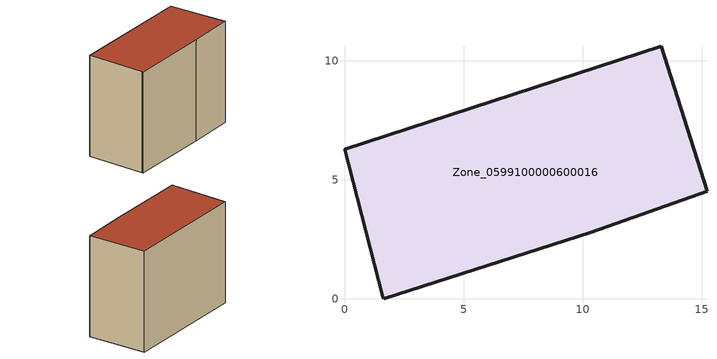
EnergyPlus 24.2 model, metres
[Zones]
Zone_0599100000600016
 floor ground (C_G): 0,6.28 13.3,10.62 15.23,4.52 10.36,2.81 1.65,0 1.61,0.1 z0
 wall outside (C_F): 1.61,0.1 1.65,0 10.36,2.81 15.23,4.52 13.3,10.62 0,6.28 1.61,0.1 z0:10.76
 roof outside (C_R): 13.3,10.62 0,6.28 1.61,0.1 1.65,0 10.36,2.81 15.23,4.52 z10.76
[BUILDING]
Pand.0599100000600016: North Axis=0; Terrain=City; Loads Convergence Tolerance Value=0.04; Temperature Convergence Tolerance Value=0.4; Solar Distribution=FullExterior; Maximum Number of Warmup Days=25; Minimum Number of Warmup Days=1
[Site:Location]
Rotterdam.The.Hague.AP_ZH_NLD Design_Conditions: Latitude=51.96; Longitude=4.45; Time Zone=1; Elevation=-4.5
[SITE:GROUNDTEMPERATURE:BUILDINGSURFACE]
18, 18, 18, 18, 18, 18, 18, 18, 18, 18, 18, 18
[MATERIAL] Thermal Absorptance=0.9; Solar Absorptance=0.7; Visible Absorptance=0.7
Name | Roughness | Thickness | Conductivity | Density | Specific Heat
G.TI.1946 | MediumSmooth | 0.15 | 1 | 540 | 1210
F.TI.1946 | Rough | 0.3 | 0.857143 | 1920 | 840
R.TI.1946 | MediumRough | 0.2 | 0.1 | 1500 | 1000
[CONSTRUCTION]
C_G: G.TI.1946
C_F: F.TI.1946
C_R: R.TI.1946
[ZONE]
Zone_0599100000600016: Type=1; Multiplier=1; Ceiling Height=Autocalculate; Volume=Autocalculate; Floor Area=autocalculate; Part of Total Floor Area=Yes
[ZONEINFILTRATION:DESIGNFLOWRATE]
Infil_Zone_0599100000600016: Zone or ZoneList or Space or SpaceList=Zone_0599100000600016; Schedule=AlwaysOn; Design Flow Rate Calculation Method=Flow/Area; Flow Rate per Floor Area=0.003; Constant Term Coefficient=1; Temperature Term Coefficient=0; Velocity Term Coefficient=0; Velocity Squared Term Coefficient=0
[HVACTEMPLATE:ZONE:IDEALLOADSAIRSYSTEM]
Zone_0599100000600016: Maximum Heating Supply Air Temperature=50; Minimum Cooling Supply Air Temperature=13; Maximum Heating Supply Air Humidity Ratio=0.0156; Minimum Cooling Supply Air Humidity Ratio=0.0077; Heating Limit=NoLimit; Cooling Limit=NoLimit; Dehumidification Control Type=ConstantSensibleHeatRatio; Cooling Sensible Heat Ratio=0.7; Dehumidification Setpoint=60; Humidification Control Type=None; Humidification Setpoint=30; Outdoor Air Method=None; Outdoor Air Flow Rate per Person=0.00944; Outdoor Air Flow Rate per Zone Floor Area=0; Outdoor Air Flow Rate per Zone=0; Demand Controlled Ventilation Type=None; Outdoor Air Economizer Type=NoEconomizer; Heat Recovery Type=None; Sensible Heat Recovery Effectiveness=0.7; Latent Heat Recovery Effectiveness=0.65
[ZONECONTROL:THERMOSTAT]
ThermostatControl_Zone_0599100000600016: Zone or ZoneList=Zone_0599100000600016; Control Type Schedule=DualSetpointControlType; Control 1=Thermostat_Zone_0599100000600016; Temperature Difference Between Cutout And Setpoint=0
[THERMOSTATSETPOINT:DUALSETPOINT]
Thermostat_Zone_0599100000600016: Heating Setpoint Temperature Schedule=HeatingSetpoint_Zone_0599100000600016; Cooling Setpoint Temperature Schedule=CoolingSetpoint_Zone_0599100000600016
[SCHEDULE:COMPACT]
HeatingSetpoint_Zone_0599100000600016: Through: 12/31, For: AllDays, Until: 24:00, 21
CoolingSetpoint_Zone_0599100000600016: Through: 12/31, For: AllDays, Until: 24:00, 24
DualSetpointControlType: Through: 12/31, For: AllDays, Until: 24:00, 4
AlwaysOn: Through: 12/31, For: AllDays, Until: 24:00, 1
